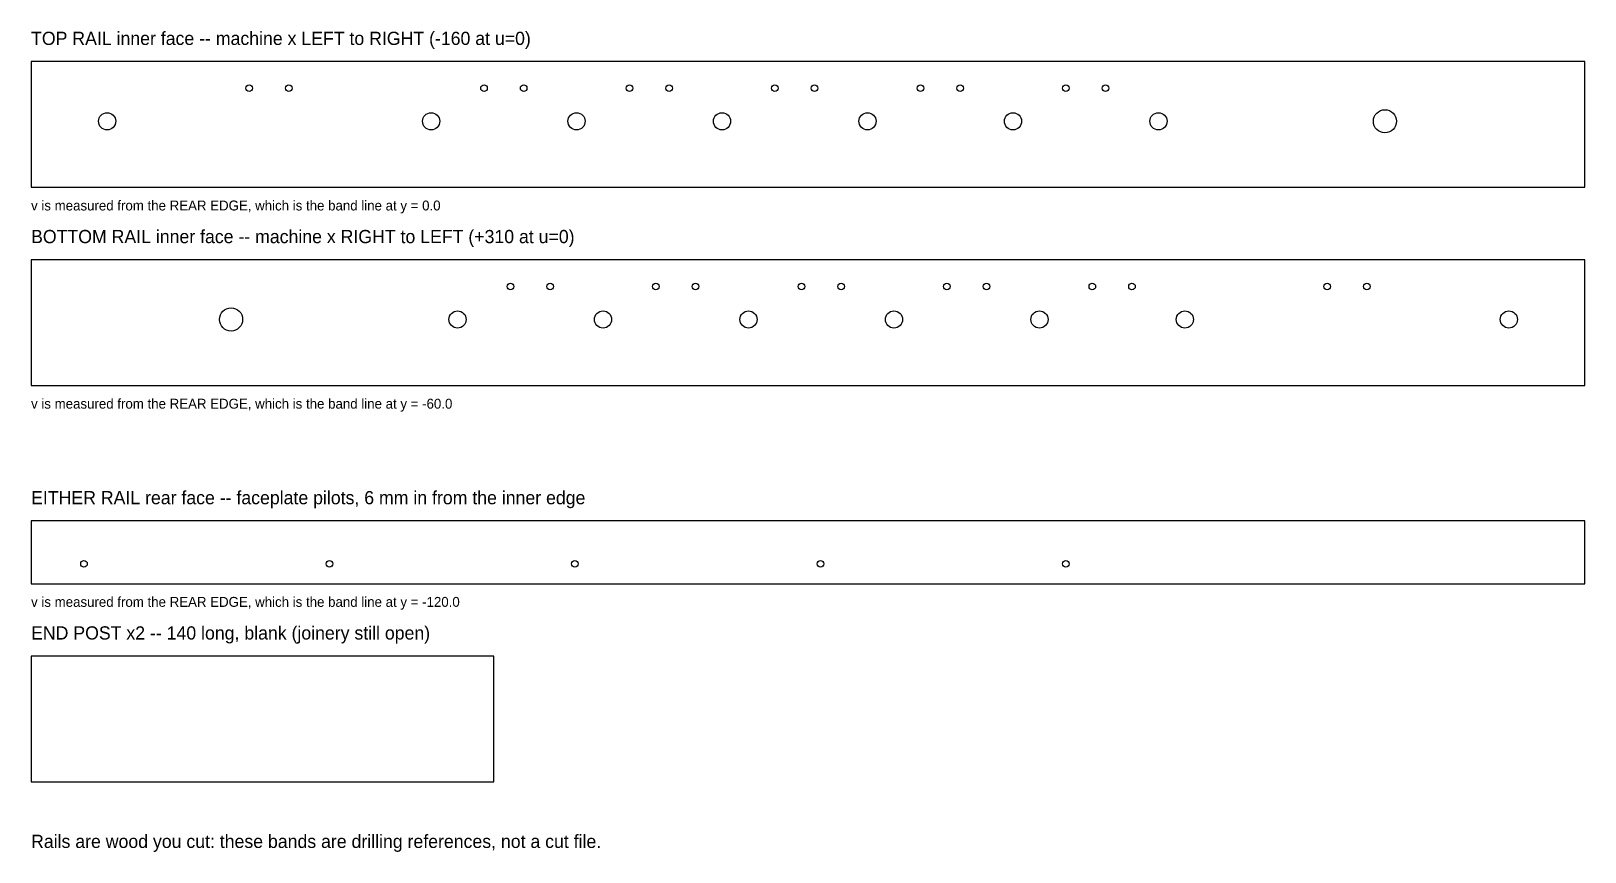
# Model space of a CAD drawing. Header units: millimetres. Extents: x 0 to 470, y -201 to 47.
import ezdxf

# ---------------------------------------------------------------- set-up
doc = ezdxf.new("R2010")
doc.units = ezdxf.units.MM
for name, color, linetype in [('BOT_INNER', 3, 'CONTINUOUS'), ('POST', 6, 'CONTINUOUS'), ('REAR_FACE', 4, 'CONTINUOUS'), ('REF_TEXT', 2, 'CONTINUOUS'), ('TOP_INNER', 5, 'CONTINUOUS')]:
    doc.layers.add(name, color=color, linetype=linetype)

msp = doc.modelspace()

# ---------------------------------------------------------------- linework, layer by layer
at = {"layer": 'BOT_INNER'}
msp.add_lwpolyline([(0, -60), (470, -60), (470, -21.9), (0, -21.9)], close=True, dxfattribs=at)
for centre, radius in [((145, -30), 1), ((157, -30), 1), ((189, -30), 1), ((201, -30), 1), ((233, -30), 1), ((245, -30), 1), ((277, -30), 1), ((289, -30), 1), ((321, -30), 1), ((333, -30), 1), ((392, -30), 1), ((404, -30), 1), ((60.5, -40), 3.5), ((129, -40), 2.6), ((173, -40), 2.6), ((217, -40), 2.6), ((261, -40), 2.6), ((305, -40), 2.6), ((349, -40), 2.6), ((447, -40), 2.6)]:
    msp.add_circle(centre, radius, dxfattribs=at)
at = {"layer": 'POST'}
msp.add_lwpolyline([(0, -180), (140, -180), (140, -141.9), (0, -141.9)], close=True, dxfattribs=at)
at = {"layer": 'REAR_FACE'}
msp.add_lwpolyline([(0, -120), (470, -120), (470, -100.95), (0, -100.95)], close=True, dxfattribs=at)
for centre in [(16, -114), (90.25, -114), (164.5, -114), (238.75, -114), (313, -114)]:
    msp.add_circle(centre, 1, dxfattribs=at)
at = {"layer": 'TOP_INNER'}
msp.add_lwpolyline([(0, 0), (470, 0), (470, 38.1), (0, 38.1)], close=True, dxfattribs=at)
for centre, radius in [((66, 30), 1), ((78, 30), 1), ((137, 30), 1), ((149, 30), 1), ((181, 30), 1), ((193, 30), 1), ((225, 30), 1), ((237, 30), 1), ((269, 30), 1), ((281, 30), 1), ((313, 30), 1), ((325, 30), 1), ((409.5, 20), 3.5), ((23, 20), 2.6), ((121, 20), 2.6), ((165, 20), 2.6), ((209, 20), 2.6), ((253, 20), 2.6), ((297, 20), 2.6), ((341, 20), 2.6)]:
    msp.add_circle(centre, radius, dxfattribs=at)

# ---------------------------------------------------------------- texts
at = {"layer": 'REF_TEXT'}
for s, height, p in [('TOP RAIL inner face -- machine x LEFT to RIGHT (-160 at u=0)', 4, (0, 43.1)), ('v is measured from the REAR EDGE, which is the band line at y = 0.0', 3, (0, -7)), ('BOTTOM RAIL inner face -- machine x RIGHT to LEFT (+310 at u=0)', 4, (0, -16.9)), ('v is measured from the REAR EDGE, which is the band line at y = -60.0', 3, (0, -67)), ('EITHER RAIL rear face -- faceplate pilots, 6 mm in from the inner edge', 4, (0, -95.95)), ('v is measured from the REAR EDGE, which is the band line at y = -120.0', 3, (0, -127)), ('END POST x2 -- 140 long, blank (joinery still open)', 4, (0, -136.9)), ('Rails are wood you cut: these bands are drilling references, not a cut file.', 4, (0, -200))]:
    msp.add_text(s, height=height, dxfattribs=at).set_placement(p)

doc.saveas('drawing.dxf')
